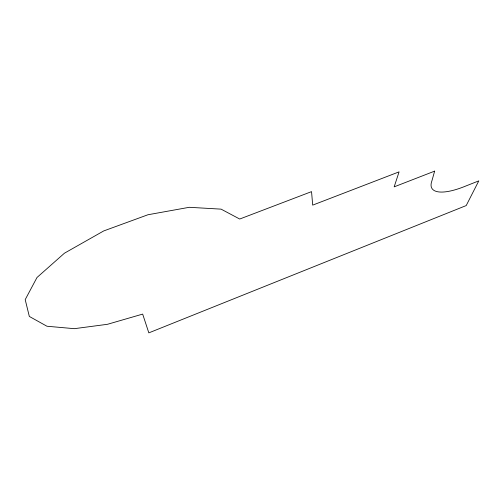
<?xml version="1.0" encoding="UTF-8"?>
<svg xmlns="http://www.w3.org/2000/svg" width="504" height="504" viewBox="0 0 504 504"><rect width="100%" height="100%" fill="white"/><g stroke="black" fill="none" stroke-linecap="round" stroke-linejoin="round"><path stroke-width="0.76" d="M434.637 171.133L431.852 181.049A50.545 16.745 -30.8 0 0 463.642 186.871L478.8 180.873L466.206 205.569L148.831 332.867L142.67 314.099L107.472 324.299L74.334 328.677L46.954 326.239L29.326 316.443L25.2 299.634L37 277.49L64.455 253.191L103.736 230.927L147.974 214.748L189.271 207.302L221.092 209.141L239.709 219.032L311.548 191.627L312.688 205.128L399.074 171.864L394.166 186.858L434.637 171.133"/></g></svg>
